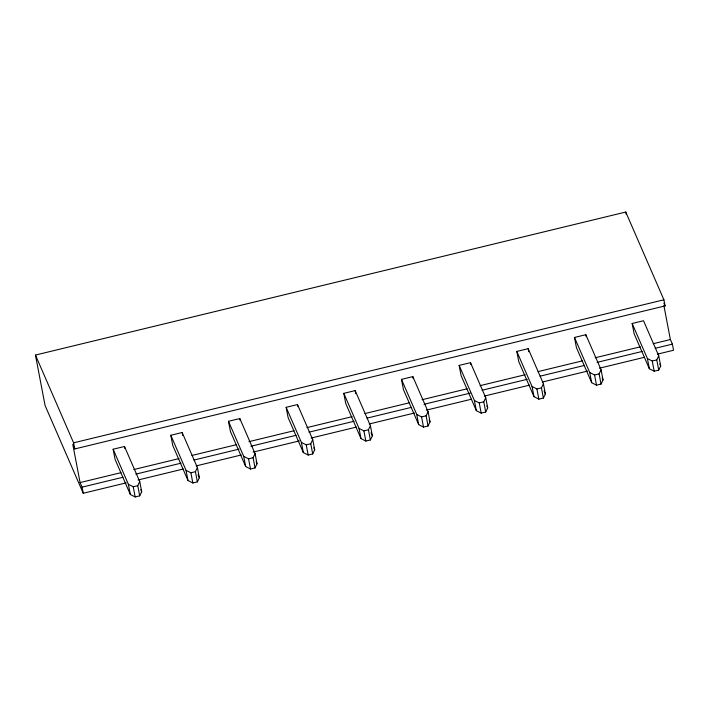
<?xml version="1.0" encoding="UTF-8"?>
<svg xmlns="http://www.w3.org/2000/svg" width="709" height="709" viewBox="0 0 709 709"><rect width="100%" height="100%" fill="white"/><g stroke="black" fill="none" stroke-linecap="round" stroke-linejoin="round"><path stroke-width="1.06" d="M139.708 495.857L137.759 485.665L139.735 481.544L124.492 446.484L113.139 449.231L115.088 459.423L130.332 494.492L135.171 496.956L139.708 495.857L141.685 491.736L139.735 481.544M197.377 481.881L195.427 471.689L197.403 467.577L182.16 432.517L170.807 435.264L172.757 445.456L188 480.516L192.839 482.98L197.377 481.881L199.353 477.769L197.403 467.577M255.045 467.913L253.095 457.722L255.072 453.6L239.828 418.54L228.475 421.288L230.425 431.48L245.668 466.54L250.507 469.012L255.045 467.913L257.021 463.792L255.072 453.6M312.713 453.937L310.764 443.745L312.74 439.633L297.496 404.564L286.144 407.321L288.093 417.512L303.337 452.572L308.176 455.036L312.713 453.937L314.69 449.816L312.74 439.633M370.382 439.961L368.432 429.769L370.408 425.657L355.165 390.597L343.812 393.344L345.762 403.536L361.005 438.596L365.844 441.069L370.382 439.961L372.358 435.849L370.408 425.657M428.05 425.994L426.109 415.802L428.076 411.681L412.833 376.621L401.48 379.377L403.43 389.569L418.673 424.629L423.512 427.093L428.05 425.994L430.026 421.873L428.076 411.681M485.718 412.018L483.777 401.826L485.745 397.714L470.501 362.654L459.148 365.401L461.098 375.593L476.342 410.653L481.181 413.117L485.718 412.018L487.695 407.905L485.745 397.714M543.386 398.05L541.446 387.858L543.413 383.737L528.17 348.677L516.817 351.425L518.766 361.617L534.01 396.685L538.849 399.149L543.386 398.05L545.363 393.929L543.413 383.737M601.055 384.074L599.114 373.882L601.081 369.77L585.838 334.71L574.485 337.457L576.435 347.649L591.678 382.709L596.517 385.173L601.055 384.074L603.031 379.962L601.081 369.77M658.723 370.107L656.782 359.915L658.75 355.794L643.506 320.734L632.153 323.481L634.103 333.673L649.347 368.733L654.185 371.206L658.723 370.107L660.699 365.986L658.75 355.794M83.245 493.269L45.084 405.521L35.45 355.067L625.755 212.044L663.916 299.792L665.077 305.907L74.773 448.939L72.779 444.348L80.082 482.572L82.076 487.154L83.245 493.269L126.255 482.847M35.45 355.067L73.603 442.824L663.916 299.792M80.082 482.572L120.938 472.673M133.841 469.544L179.005 458.599M191.909 455.479L235.991 444.791M248.894 441.672L294.058 430.726M306.953 427.598L352.116 416.662M365.02 413.533L409.102 402.854M422.006 399.725L467.169 388.78M480.073 385.661L525.227 374.715M538.131 371.587L582.222 360.908M595.126 357.779L640.28 346.843M653.184 343.714L670.386 339.549L672.38 344.131L673.55 350.246L657.42 354.154M82.076 487.154L122.932 477.254M135.836 474.126L180.999 463.181M193.903 460.061L239.057 449.116M250.889 446.253L296.043 435.308M308.947 432.18L354.11 421.243M367.014 418.115L411.096 407.436M424 404.307L470.235 393.105M482.067 390.242L527.221 379.297M540.125 376.169L584.216 365.489M597.111 362.361L642.274 351.425M655.178 348.296L672.38 344.131M138.078 479.984L183.241 469.039M196.145 465.91L241.299 454.974M253.131 452.103L299.366 440.901M311.189 438.038L356.352 427.093M369.256 423.973L414.419 413.028M426.242 410.165L471.405 399.22M484.309 396.092L529.463 385.155M542.367 382.027L587.531 371.082M599.362 368.219L644.516 357.274M113.139 449.231L128.382 484.3L133.221 486.764L137.759 485.665M170.807 435.264L186.05 470.324L190.889 472.788L195.427 471.689M228.475 421.288L243.719 456.348L248.558 458.82L253.095 457.722M286.144 407.321L301.387 442.381L306.226 444.844L310.764 443.745M343.812 393.344L359.055 428.404L363.894 430.877L368.432 429.769M401.48 379.377L416.724 414.437L421.563 416.901L426.109 415.802M459.148 365.401L474.392 400.461L479.231 402.925L483.777 401.826M516.817 351.425L532.06 386.494L536.899 388.957L541.446 387.858M574.485 337.457L589.728 372.517L594.567 374.981L599.114 373.882M632.153 323.481L647.406 358.541L652.236 361.014L656.782 359.915M663.89 303.16L665.077 305.907M659.831 363.983L660.699 365.986M602.163 377.959L603.031 379.962M544.06 390.925L545.363 393.929M486.826 405.902L487.695 407.905M429.158 419.87L430.026 421.873M371.046 432.844L372.358 435.849M313.821 447.813L314.69 449.816M256.153 461.789L257.021 463.792M198.041 474.764L199.353 477.769M140.807 489.733L141.685 491.736M663.899 305.57L670.386 339.549M625.755 212.044L626.171 214.189M652.236 361.014L654.185 371.206M647.406 358.541L649.347 368.733M594.567 374.981L596.517 385.173M585.838 334.71L586.228 336.74M589.728 372.517L591.678 382.709M536.899 388.957L538.849 399.149M528.17 348.677L528.754 351.735M532.06 386.494L534.01 396.685M479.231 402.925L481.181 413.117M470.501 362.654L470.891 364.692M474.392 400.461L476.342 410.653M421.563 416.901L423.512 427.093M412.833 376.621L413.223 378.659M416.724 414.437L418.673 424.629M363.894 430.877L365.844 441.069M355.165 390.597L355.75 393.655M359.055 428.404L361.005 438.596M306.226 444.844L308.176 455.036M297.496 404.564L297.886 406.603M301.387 442.381L303.337 452.572M248.558 458.82L250.507 469.012M239.828 418.54L240.218 420.579M243.719 456.348L245.668 466.54M190.889 472.788L192.839 482.98M182.16 432.517L182.745 435.574M186.05 470.324L188 480.516M133.221 486.764L135.171 496.956M124.492 446.484L124.881 448.522M128.382 484.3L130.332 494.492M73.603 442.824L74.773 448.939"/></g></svg>
